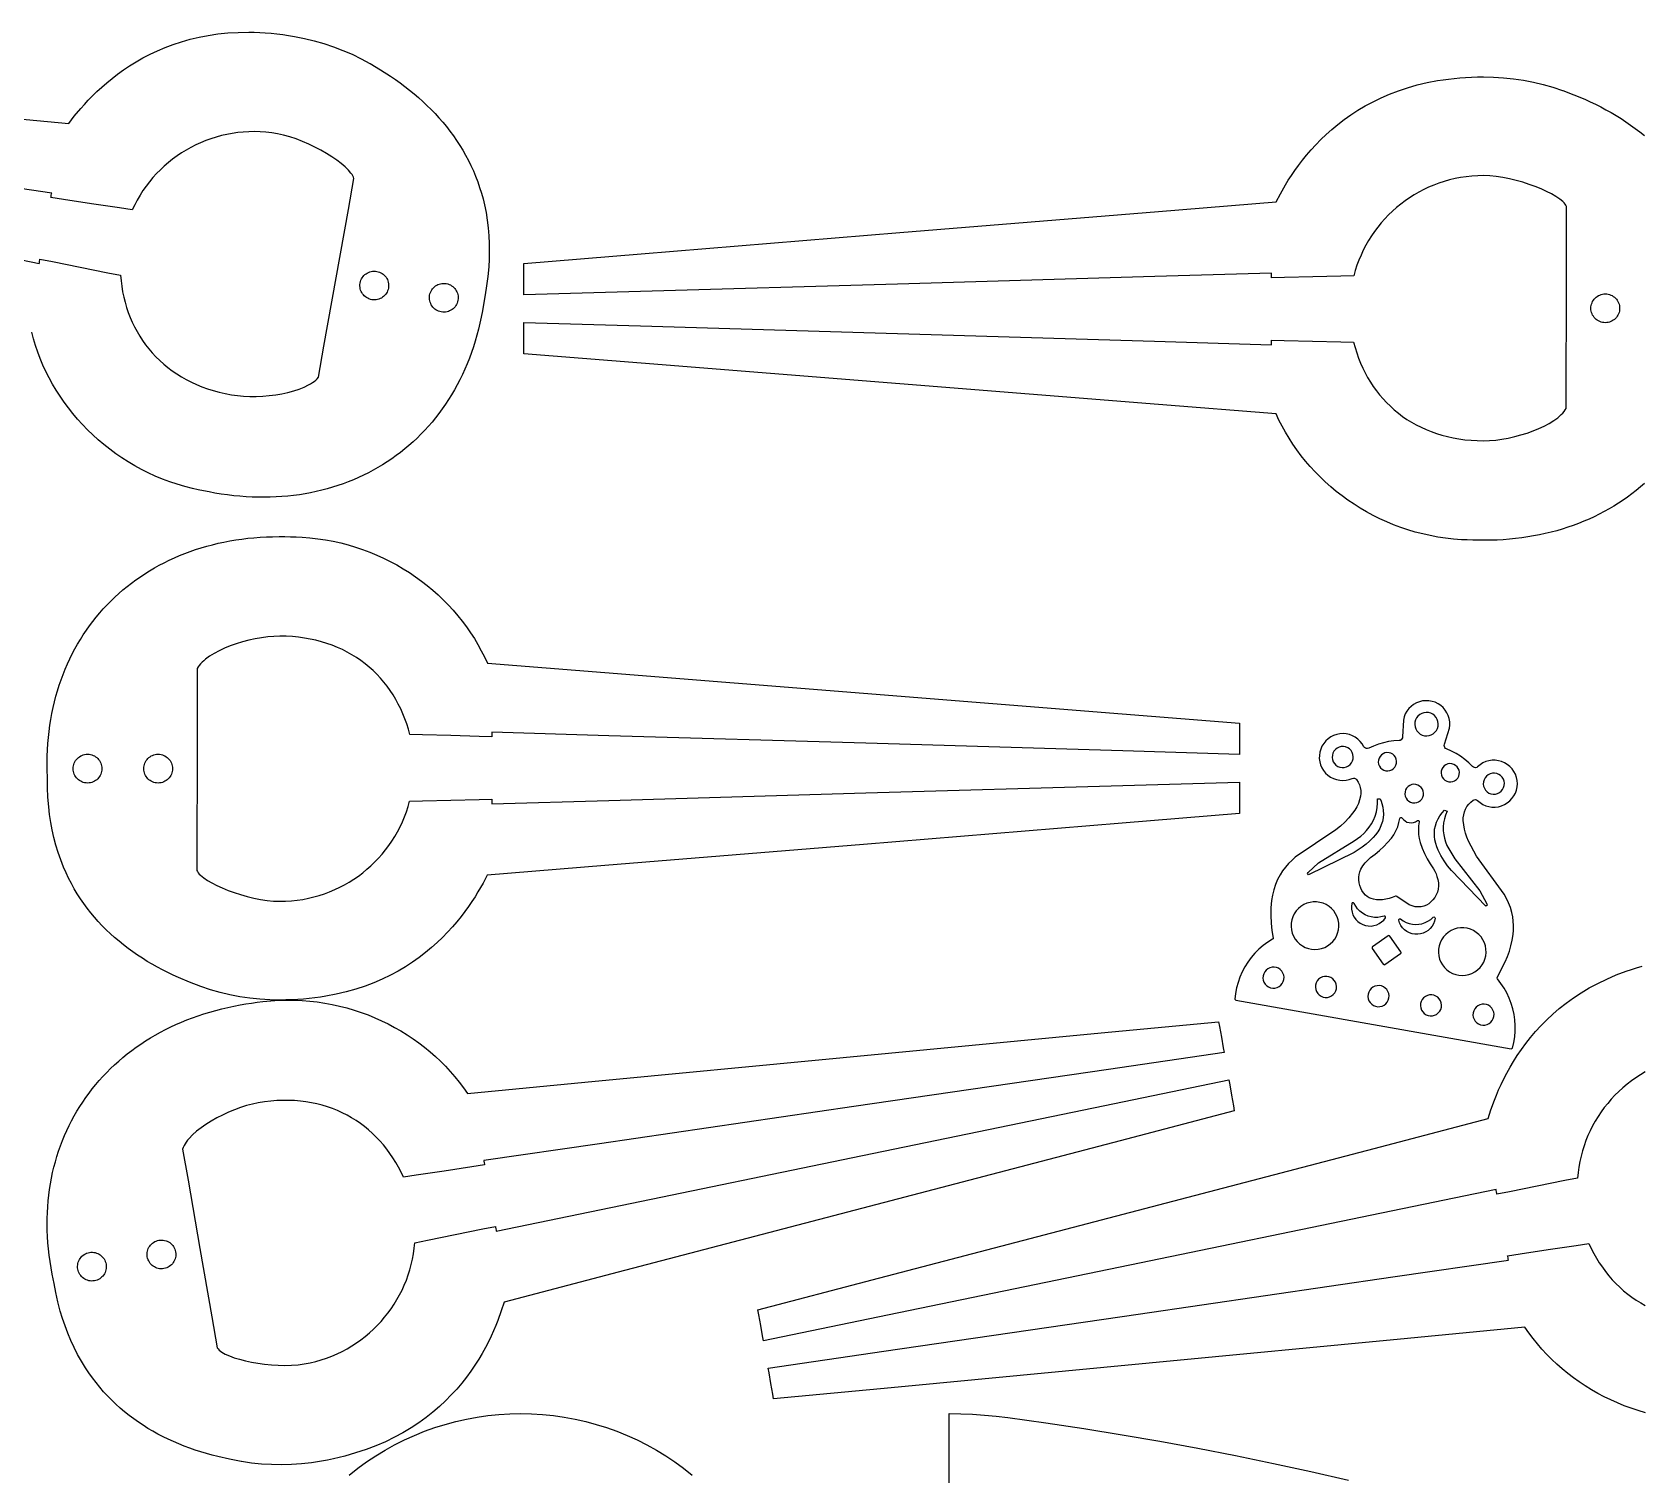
# Model space of a CAD drawing. Extents: x 0 to 1250, y 0 to 2500.
# Drawn here: x 143.7 to 280.8, y 679.5 to 802.4 of the extents above; entities that cross this region are included whole.
import ezdxf

# ---------------------------------------------------------------- set-up
doc = ezdxf.new("R2010")
doc.units = 0
doc.layers.get('0').update_dxf_attribs({"linetype": 'CONTINUOUS', "lineweight": 25})

msp = doc.modelspace()

# ---------------------------------------------------------------- linework, layer by layer
for points in [[(136.832, 795.599), (146.841, 794.669), (147.307, 795.275), (147.861, 795.942), (148.172, 796.292), (148.506, 796.65), (148.863, 797.016), (149.243, 797.385), (149.648, 797.757), (150.076, 798.129), (150.528, 798.5), (151.005, 798.866), (151.507, 799.225), (152.033, 799.577), (152.585, 799.918), (153.163, 800.247), (153.766, 800.561), (154.395, 800.858), (155.051, 801.137), (155.733, 801.394), (156.443, 801.628), (157.179, 801.837), (157.943, 802.019), (158.734, 802.172), (159.553, 802.293), (160.401, 802.38), (161.277, 802.431), (162.182, 802.445), (162.645, 802.437), (163.115, 802.419), (163.593, 802.39), (164.078, 802.35), (164.571, 802.299), (165.071, 802.237), (165.578, 802.164), (166.093, 802.078), (166.93, 801.912), (167.762, 801.711), (168.586, 801.474), (169.4, 801.203), (170.202, 800.897), (170.989, 800.557), (171.759, 800.184), (172.51, 799.778), (172.513, 799.777), (172.52, 799.773), (172.526, 799.769), (172.529, 799.768), (173.405, 799.246), (174.257, 798.696), (174.673, 798.41), (175.081, 798.117), (175.483, 797.817), (175.876, 797.509), (176.262, 797.193), (176.639, 796.87), (177.008, 796.54), (177.368, 796.202), (177.719, 795.856), (178.06, 795.502), (178.392, 795.14), (178.714, 794.771), (179.026, 794.393), (179.326, 794.007), (179.617, 793.614), (179.895, 793.212), (180.163, 792.801), (180.419, 792.383), (180.662, 791.956), (180.894, 791.52), (181.112, 791.076), (181.318, 790.623), (181.511, 790.162), (181.69, 789.692), (181.855, 789.213), (182.007, 788.725), (182.144, 788.228), (182.266, 787.723), (182.399, 787.071), (182.506, 786.416), (182.586, 785.758), (182.642, 785.099), (182.673, 784.437), (182.681, 783.775), (182.665, 783.111), (182.627, 782.447), (182.548, 781.633), (182.441, 780.839), (182.317, 780.048), (182.19, 779.246), (182.099, 778.704), (181.998, 778.17), (181.885, 777.644), (181.762, 777.126), (181.627, 776.615), (181.482, 776.112), (181.326, 775.618), (181.159, 775.132), (180.982, 774.653), (180.795, 774.183), (180.597, 773.722), (180.39, 773.269), (180.173, 772.824), (179.946, 772.388), (179.71, 771.96), (179.464, 771.541), (179.209, 771.131), (178.945, 770.73), (178.672, 770.338), (178.39, 769.955), (178.099, 769.581), (177.8, 769.216), (177.492, 768.86), (177.176, 768.514), (176.852, 768.177), (176.519, 767.85), (176.179, 767.532), (175.831, 767.223), (175.475, 766.925), (175.112, 766.636), (174.742, 766.357), (174.364, 766.088), (173.98, 765.829), (173.588, 765.58), (173.19, 765.341), (172.784, 765.113), (172.373, 764.894), (171.955, 764.687), (171.531, 764.489), (171.1, 764.302), (170.664, 764.126), (170.222, 763.96), (169.774, 763.805), (169.321, 763.661), (168.862, 763.528), (168.398, 763.406), (167.928, 763.295), (167.454, 763.195), (166.975, 763.106), (166.491, 763.029), (166.003, 762.963), (165.51, 762.908), (165.013, 762.865), (164.512, 762.833), (164.006, 762.814), (163.497, 762.805), (162.984, 762.809), (162.467, 762.825), (161.947, 762.852), (161.423, 762.892), (160.897, 762.943), (160.367, 763.007), (159.834, 763.083), (159.299, 763.172), (158.817, 763.26), (158.336, 763.354), (157.856, 763.455), (157.379, 763.564), (156.723, 763.732), (156.078, 763.922), (155.445, 764.133), (154.825, 764.365), (154.217, 764.617), (153.622, 764.889), (153.04, 765.18), (152.471, 765.49), (151.916, 765.817), (151.375, 766.161), (150.849, 766.523), (150.337, 766.9), (149.84, 767.293), (149.359, 767.7), (148.894, 768.122), (148.444, 768.557), (148.011, 769.005), (147.594, 769.466), (147.194, 769.938), (146.812, 770.422), (146.447, 770.916), (146.101, 771.42), (145.772, 771.934), (145.462, 772.456), (145.171, 772.987), (144.899, 773.525), (144.647, 774.07), (144.415, 774.622), (144.203, 775.179), (144.011, 775.741), (143.84, 776.308), (143.691, 776.879)], [(281.124, 763.994), (280.773, 763.69), (280.414, 763.394), (280.047, 763.108), (279.671, 762.83), (279.288, 762.562), (278.896, 762.303), (278.497, 762.054), (278.091, 761.814), (277.676, 761.584), (277.255, 761.363), (276.826, 761.153), (276.39, 760.952), (275.948, 760.761), (275.498, 760.58), (275.042, 760.409), (274.579, 760.249), (274.109, 760.099), (273.633, 759.96), (273.151, 759.831), (272.663, 759.713), (272.168, 759.606), (271.668, 759.509), (271.162, 759.424), (270.651, 759.349), (270.134, 759.286), (269.611, 759.234), (269.084, 759.193), (268.551, 759.164), (268.013, 759.147), (267.47, 759.141), (266.98, 759.144), (266.49, 759.153), (266.001, 759.17), (265.511, 759.194), (264.836, 759.245), (264.168, 759.32), (263.509, 759.418), (262.857, 759.539), (262.215, 759.682), (261.581, 759.846), (260.958, 760.032), (260.344, 760.238), (259.74, 760.464), (259.148, 760.709), (258.567, 760.974), (257.997, 761.256), (257.44, 761.557), (256.895, 761.874), (256.364, 762.209), (255.845, 762.559), (255.341, 762.926), (254.851, 763.307), (254.375, 763.703), (253.915, 764.113), (253.47, 764.536), (253.04, 764.973), (252.628, 765.421), (252.232, 765.882), (251.853, 766.354), (251.492, 766.837), (251.149, 767.33), (250.824, 767.832), (250.519, 768.344), (250.232, 768.865), (249.966, 769.393), (249.719, 769.929), (239.703, 770.727), (217.667, 772.482), (195.63, 774.237), (185.614, 775.034), (185.615, 775.451), (185.616, 776.368), (185.617, 777.284), (185.617, 777.701), (195.572, 777.405), (217.472, 776.755), (239.373, 776.105), (249.328, 775.81), (249.328, 775.869), (249.327, 776.001), (249.327, 776.132), (249.326, 776.192), (250.42, 776.164), (252.826, 776.103), (255.233, 776.042), (256.326, 776.015), (256.45, 775.558), (256.59, 775.11), (256.746, 774.671), (256.917, 774.242), (257.104, 773.822), (257.307, 773.413), (257.525, 773.015), (257.758, 772.628), (258.006, 772.253), (258.268, 771.889), (258.545, 771.537), (258.836, 771.198), (259.142, 770.872), (259.462, 770.56), (259.795, 770.261), (260.142, 769.976), (260.502, 769.705), (260.876, 769.45), (261.263, 769.209), (261.663, 768.984), (262.075, 768.775), (262.5, 768.582), (262.938, 768.405), (263.388, 768.246), (263.85, 768.104), (264.323, 767.98), (264.809, 767.874), (265.305, 767.786), (265.814, 767.717), (266.333, 767.668), (266.863, 767.638), (267.404, 767.628), (267.911, 767.643), (268.434, 767.687), (268.969, 767.758), (269.511, 767.854), (270.053, 767.975), (270.59, 768.117), (271.116, 768.28), (271.625, 768.462), (272.113, 768.66), (272.573, 768.874), (273, 769.102), (273.388, 769.342), (273.732, 769.592), (273.885, 769.72), (274.025, 769.85), (274.151, 769.982), (274.262, 770.116), (274.358, 770.25), (274.439, 770.386), (274.445, 773.074), (274.458, 778.988), (274.472, 784.901), (274.478, 787.589), (274.425, 787.689), (274.352, 787.791), (274.262, 787.896), (274.155, 788.003), (273.891, 788.219), (273.568, 788.439), (273.192, 788.659), (272.769, 788.875), (272.306, 789.085), (271.81, 789.287), (271.286, 789.476), (270.742, 789.651), (270.183, 789.807), (269.617, 789.943), (269.05, 790.056), (268.487, 790.141), (267.937, 790.197), (267.404, 790.221), (266.906, 790.21), (266.413, 790.179), (265.927, 790.127), (265.446, 790.055), (264.973, 789.964), (264.506, 789.853), (264.048, 789.723), (263.597, 789.576), (263.155, 789.41), (262.723, 789.227), (262.299, 789.028), (261.885, 788.811), (261.482, 788.579), (261.089, 788.33), (260.708, 788.067), (260.338, 787.789), (259.98, 787.496), (259.634, 787.189), (259.302, 786.869), (258.982, 786.536), (258.677, 786.19), (258.385, 785.832), (258.109, 785.463), (257.847, 785.082), (257.601, 784.69), (257.37, 784.287), (257.156, 783.875), (256.959, 783.452), (256.779, 783.021), (256.616, 782.581), (256.472, 782.133), (256.346, 781.677), (255.25, 781.65), (252.84, 781.592), (250.429, 781.534), (249.334, 781.507), (249.334, 781.569), (249.335, 781.706), (249.335, 781.842), (249.336, 781.904), (239.379, 781.616), (217.475, 780.982), (195.571, 780.348), (185.614, 780.06), (185.614, 780.478), (185.614, 781.397), (185.615, 782.317), (185.615, 782.735), (195.633, 783.557), (217.673, 785.366), (239.714, 787.174), (249.732, 787.996), (250.086, 788.674), (250.516, 789.427), (250.761, 789.826), (251.028, 790.237), (251.316, 790.659), (251.627, 791.089), (251.96, 791.525), (252.317, 791.966), (252.699, 792.409), (253.105, 792.852), (253.536, 793.294), (253.994, 793.731), (254.478, 794.163), (254.99, 794.587), (255.529, 795.001), (256.097, 795.403), (256.695, 795.791), (257.322, 796.163), (257.98, 796.517), (258.668, 796.851), (259.389, 797.163), (260.142, 797.45), (260.928, 797.712), (261.747, 797.945), (262.601, 798.148), (263.49, 798.318), (263.947, 798.391), (264.414, 798.454), (264.889, 798.509), (265.374, 798.554), (265.868, 798.59), (266.371, 798.615), (266.884, 798.631), (267.405, 798.636), (268.259, 798.618), (269.113, 798.564), (269.966, 798.474), (270.814, 798.348), (271.657, 798.186), (272.491, 797.989), (273.314, 797.755), (274.125, 797.485), (274.128, 797.484), (274.135, 797.482), (274.142, 797.479), (274.145, 797.478), (275.099, 797.117), (276.033, 796.723), (276.492, 796.514), (276.945, 796.296), (277.392, 796.07), (277.834, 795.835), (278.268, 795.591), (278.696, 795.339), (279.116, 795.077), (279.53, 794.807), (279.935, 794.527), (280.333, 794.238), (280.723, 793.939), (281.104, 793.631)], [(134.574, 784.757), (144.326, 782.738), (144.336, 782.797), (144.359, 782.926), (144.381, 783.055), (144.391, 783.114), (145.464, 782.897), (147.823, 782.419), (150.182, 781.942), (151.254, 781.724), (151.297, 781.253), (151.356, 780.787), (151.434, 780.328), (151.528, 779.875), (151.64, 779.43), (151.768, 778.992), (151.914, 778.562), (152.076, 778.141), (152.254, 777.728), (152.45, 777.324), (152.662, 776.93), (152.89, 776.545), (153.134, 776.171), (153.394, 775.808), (153.671, 775.455), (153.963, 775.115), (154.271, 774.785), (154.595, 774.469), (154.934, 774.165), (155.289, 773.874), (155.659, 773.596), (156.044, 773.332), (156.444, 773.082), (156.859, 772.848), (157.289, 772.627), (157.734, 772.423), (158.194, 772.234), (158.668, 772.061), (159.156, 771.906), (159.659, 771.766), (160.176, 771.645), (160.707, 771.541), (161.208, 771.468), (161.732, 771.42), (162.271, 771.397), (162.821, 771.398), (163.376, 771.423), (163.929, 771.47), (164.476, 771.539), (165.009, 771.629), (165.524, 771.74), (166.014, 771.871), (166.474, 772.021), (166.898, 772.19), (167.28, 772.377), (167.453, 772.476), (167.613, 772.58), (167.76, 772.688), (167.893, 772.8), (168.011, 772.916), (168.114, 773.036), (168.587, 775.682), (169.627, 781.503), (170.667, 787.325), (171.14, 789.971), (171.105, 790.078), (171.051, 790.192), (170.981, 790.311), (170.893, 790.434), (170.671, 790.694), (170.391, 790.966), (170.059, 791.247), (169.68, 791.534), (169.261, 791.821), (168.807, 792.106), (168.324, 792.383), (167.818, 792.65), (167.296, 792.901), (166.762, 793.133), (166.222, 793.342), (165.683, 793.524), (165.151, 793.675), (164.631, 793.791), (164.138, 793.867), (163.648, 793.922), (163.159, 793.955), (162.673, 793.968), (162.191, 793.96), (161.713, 793.932), (161.239, 793.884), (160.769, 793.817), (160.306, 793.731), (159.847, 793.626), (159.396, 793.502), (158.951, 793.361), (158.513, 793.202), (158.083, 793.026), (157.662, 792.833), (157.249, 792.623), (156.846, 792.397), (156.452, 792.155), (156.069, 791.897), (155.697, 791.625), (155.336, 791.337), (154.987, 791.035), (154.65, 790.719), (154.326, 790.389), (154.015, 790.046), (153.718, 789.69), (153.436, 789.321), (153.168, 788.939), (152.916, 788.546), (152.68, 788.141), (152.46, 787.724), (152.256, 787.297), (151.173, 787.461), (148.789, 787.822), (146.405, 788.183), (145.321, 788.347), (145.332, 788.409), (145.357, 788.543), (145.381, 788.677), (145.392, 788.738), (135.537, 790.184)], [(281.18, 713.833), (280.774, 713.593), (280.379, 713.338), (279.997, 713.068), (279.627, 712.783), (279.27, 712.484), (278.927, 712.171), (278.597, 711.845), (278.281, 711.507), (277.979, 711.157), (277.692, 710.795), (277.42, 710.422), (277.163, 710.038), (276.923, 709.645), (276.698, 709.242), (276.489, 708.829), (276.298, 708.409), (276.123, 707.98), (275.966, 707.543), (275.827, 707.1), (275.706, 706.65), (275.604, 706.194), (275.52, 705.732), (275.455, 705.266), (275.411, 704.795), (274.336, 704.578), (271.973, 704.102), (269.609, 703.626), (268.535, 703.41), (268.524, 703.471), (268.501, 703.606), (268.478, 703.741), (268.467, 703.802), (258.712, 701.789), (237.251, 697.361), (215.79, 692.933), (206.034, 690.92), (205.962, 691.331), (205.802, 692.237), (205.643, 693.143), (205.57, 693.555), (215.294, 696.104), (236.685, 701.712), (258.077, 707.321), (267.8, 709.87), (268.031, 710.599), (268.324, 711.415), (268.496, 711.85), (268.687, 712.302), (268.898, 712.767), (269.129, 713.244), (269.382, 713.732), (269.657, 714.228), (269.955, 714.731), (270.278, 715.238), (270.626, 715.747), (271.001, 716.258), (271.403, 716.767), (271.833, 717.274), (272.293, 717.775), (272.782, 718.27), (273.303, 718.756), (273.857, 719.231), (274.443, 719.694), (275.063, 720.142), (275.719, 720.574), (276.41, 720.988), (277.139, 721.382), (277.905, 721.754), (278.711, 722.102), (279.556, 722.424), (279.994, 722.575), (280.443, 722.718), (280.902, 722.855)], [(281.193, 684.792), (280.583, 684.971), (279.982, 685.17), (279.391, 685.389), (278.809, 685.626), (278.238, 685.881), (277.677, 686.154), (277.128, 686.444), (276.591, 686.752), (276.066, 687.076), (275.555, 687.415), (275.056, 687.77), (274.572, 688.141), (274.102, 688.526), (273.647, 688.925), (273.208, 689.337), (272.784, 689.763), (272.377, 690.202), (271.987, 690.653), (271.615, 691.116), (271.26, 691.59), (270.925, 692.075), (260.922, 691.121), (238.916, 689.023), (216.91, 686.925), (206.907, 685.971), (206.835, 686.381), (206.677, 687.284), (206.519, 688.187), (206.447, 688.597), (216.302, 690.035), (237.983, 693.198), (259.663, 696.361), (269.518, 697.798), (269.507, 697.857), (269.484, 697.986), (269.461, 698.115), (269.45, 698.174), (270.532, 698.337), (272.913, 698.695), (275.293, 699.053), (276.375, 699.216), (276.576, 698.787), (276.791, 698.37), (277.021, 697.965), (277.265, 697.572), (277.522, 697.191), (277.792, 696.824), (278.076, 696.47), (278.372, 696.129), (278.682, 695.802), (279.003, 695.489), (279.337, 695.191), (279.683, 694.908), (280.041, 694.64), (280.41, 694.388), (280.79, 694.151), (281.181, 693.931)], [(170.739, 679.478), (171.471, 680.056), (172.225, 680.603), (173, 681.119), (173.796, 681.604), (174.611, 682.055), (175.443, 682.474), (176.291, 682.858), (177.155, 683.208), (178.032, 683.523), (178.921, 683.801), (179.82, 684.044), (180.729, 684.25), (181.645, 684.418), (182.567, 684.55), (183.494, 684.644), (184.424, 684.701), (185.356, 684.72), (186.287, 684.701), (187.217, 684.644), (188.144, 684.55), (189.066, 684.418), (189.982, 684.25), (190.891, 684.044), (191.79, 683.801), (192.679, 683.523), (193.556, 683.208), (194.42, 682.858), (195.268, 682.474), (196.101, 682.055), (196.915, 681.604), (197.711, 681.119), (198.487, 680.603), (199.24, 680.056), (199.972, 679.478)], [(221.856, 676.72), (221.856, 684.72), (222.858, 684.706), (223.861, 684.665), (224.861, 684.596), (225.859, 684.499), (226.855, 684.376), (230.106, 683.926), (233.352, 683.441), (236.592, 682.92), (239.826, 682.363), (243.054, 681.771), (246.276, 681.143), (249.49, 680.479), (252.696, 679.78), (255.895, 679.046)]]:
    msp.add_lwpolyline(points)
for points in [[(174.085, 780.642), (174.057, 780.52), (174.017, 780.403), (173.967, 780.293), (173.907, 780.189), (173.838, 780.093), (173.76, 780.004), (173.674, 779.923), (173.581, 779.851), (173.482, 779.789), (173.376, 779.736), (173.266, 779.693), (173.152, 779.661), (173.034, 779.64), (172.913, 779.63), (172.79, 779.633), (172.666, 779.648), (172.543, 779.676), (172.427, 779.716), (172.316, 779.766), (172.213, 779.826), (172.116, 779.895), (172.027, 779.973), (171.947, 780.059), (171.875, 780.152), (171.812, 780.252), (171.759, 780.357), (171.716, 780.467), (171.684, 780.581), (171.663, 780.699), (171.654, 780.82), (171.656, 780.943), (171.672, 781.068), (171.7, 781.19), (171.739, 781.306), (171.789, 781.417), (171.849, 781.52), (171.919, 781.617), (171.997, 781.706), (172.083, 781.786), (172.176, 781.858), (172.275, 781.921), (172.38, 781.974), (172.49, 782.017), (172.605, 782.049), (172.723, 782.07), (172.844, 782.08), (172.967, 782.077), (173.091, 782.061), (173.213, 782.033), (173.33, 781.994), (173.44, 781.944), (173.544, 781.884), (173.64, 781.814), (173.729, 781.736), (173.81, 781.651), (173.882, 781.558), (173.945, 781.458), (173.998, 781.353), (174.04, 781.243), (174.073, 781.128), (174.094, 781.011), (174.103, 780.89), (174.1, 780.767)], [(180.008, 779.598), (179.98, 779.475), (179.941, 779.359), (179.891, 779.249), (179.831, 779.145), (179.761, 779.048), (179.683, 778.96), (179.597, 778.879), (179.504, 778.807), (179.405, 778.744), (179.3, 778.691), (179.19, 778.648), (179.075, 778.616), (178.957, 778.595), (178.836, 778.586), (178.713, 778.589), (178.589, 778.604), (178.467, 778.632), (178.35, 778.671), (178.24, 778.722), (178.136, 778.782), (178.04, 778.851), (177.951, 778.929), (177.87, 779.015), (177.798, 779.108), (177.736, 779.207), (177.682, 779.312), (177.64, 779.422), (177.607, 779.537), (177.586, 779.655), (177.577, 779.776), (177.58, 779.899), (177.595, 780.023), (177.623, 780.145), (177.663, 780.262), (177.713, 780.372), (177.773, 780.476), (177.842, 780.573), (177.92, 780.661), (178.006, 780.742), (178.099, 780.814), (178.198, 780.877), (178.304, 780.93), (178.414, 780.973), (178.528, 781.005), (178.646, 781.026), (178.767, 781.035), (178.89, 781.032), (179.014, 781.017), (179.137, 780.989), (179.253, 780.949), (179.364, 780.899), (179.467, 780.839), (179.564, 780.77), (179.653, 780.692), (179.733, 780.606), (179.805, 780.513), (179.868, 780.414), (179.921, 780.309), (179.964, 780.198), (179.996, 780.084), (180.017, 779.966), (180.026, 779.845), (180.024, 779.722)], [(278.998, 778.913), (278.992, 778.788), (278.973, 778.667), (278.943, 778.549), (278.902, 778.437), (278.85, 778.33), (278.789, 778.229), (278.718, 778.134), (278.639, 778.047), (278.552, 777.968), (278.458, 777.898), (278.357, 777.836), (278.25, 777.785), (278.137, 777.744), (278.02, 777.713), (277.898, 777.695), (277.773, 777.688), (277.648, 777.695), (277.526, 777.713), (277.409, 777.744), (277.296, 777.785), (277.189, 777.836), (277.088, 777.898), (276.994, 777.968), (276.907, 778.047), (276.828, 778.134), (276.757, 778.229), (276.696, 778.33), (276.644, 778.437), (276.603, 778.549), (276.573, 778.667), (276.554, 778.788), (276.548, 778.913), (276.554, 779.039), (276.573, 779.16), (276.603, 779.278), (276.644, 779.39), (276.696, 779.497), (276.757, 779.598), (276.828, 779.693), (276.907, 779.78), (276.994, 779.859), (277.088, 779.929), (277.189, 779.991), (277.296, 780.042), (277.409, 780.083), (277.526, 780.114), (277.648, 780.132), (277.773, 780.139), (277.898, 780.132), (278.02, 780.114), (278.137, 780.083), (278.25, 780.042), (278.357, 779.991), (278.458, 779.929), (278.552, 779.859), (278.639, 779.78), (278.718, 779.693), (278.789, 779.598), (278.85, 779.497), (278.902, 779.39), (278.943, 779.278), (278.973, 779.16), (278.992, 779.039)], [(182.498, 730.6), (182.145, 729.922), (181.714, 729.17), (181.469, 728.771), (181.202, 728.36), (180.914, 727.938), (180.604, 727.508), (180.27, 727.072), (179.913, 726.631), (179.532, 726.188), (179.126, 725.744), (178.694, 725.303), (178.237, 724.865), (177.752, 724.433), (177.241, 724.009), (176.701, 723.595), (176.133, 723.193), (175.536, 722.805), (174.908, 722.433), (174.251, 722.079), (173.562, 721.746), (172.841, 721.434), (172.088, 721.146), (171.302, 720.885), (170.483, 720.652), (169.629, 720.449), (168.741, 720.279), (168.283, 720.206), (167.817, 720.143), (167.341, 720.088), (166.856, 720.043), (166.362, 720.007), (165.859, 719.981), (165.347, 719.966), (164.825, 719.961), (163.971, 719.979), (163.117, 720.033), (162.265, 720.123), (161.416, 720.249), (160.573, 720.41), (159.739, 720.608), (158.916, 720.842), (158.106, 721.111), (158.103, 721.112), (158.096, 721.115), (158.089, 721.117), (158.085, 721.119), (157.132, 721.48), (156.198, 721.874), (155.739, 722.083), (155.285, 722.301), (154.838, 722.527), (154.397, 722.762), (153.962, 723.005), (153.535, 723.258), (153.114, 723.519), (152.701, 723.79), (152.295, 724.07), (151.897, 724.359), (151.508, 724.657), (151.127, 724.965), (150.754, 725.283), (150.391, 725.611), (150.037, 725.948), (149.693, 726.296), (149.358, 726.653), (149.033, 727.021), (148.719, 727.399), (148.416, 727.788), (148.123, 728.188), (147.842, 728.598), (147.572, 729.019), (147.314, 729.45), (147.068, 729.893), (146.834, 730.347), (146.613, 730.813), (146.405, 731.29), (146.161, 731.909), (145.942, 732.535), (145.748, 733.169), (145.579, 733.809), (145.433, 734.454), (145.311, 735.106), (145.211, 735.762), (145.133, 736.422), (145.07, 737.238), (145.037, 738.039), (145.022, 738.838), (145.008, 739.651), (145.003, 740.2), (145.01, 740.744), (145.03, 741.281), (145.061, 741.813), (145.105, 742.339), (145.161, 742.86), (145.229, 743.374), (145.309, 743.882), (145.4, 744.383), (145.503, 744.879), (145.617, 745.368), (145.742, 745.85), (145.879, 746.326), (146.026, 746.794), (146.185, 747.256), (146.354, 747.712), (146.534, 748.16), (146.725, 748.601), (146.926, 749.034), (147.137, 749.46), (147.358, 749.879), (147.59, 750.291), (147.831, 750.694), (148.082, 751.09), (148.343, 751.478), (148.613, 751.859), (148.893, 752.231), (149.182, 752.595), (149.481, 752.951), (149.788, 753.298), (150.105, 753.637), (150.43, 753.968), (150.764, 754.289), (151.106, 754.603), (151.457, 754.907), (151.816, 755.202), (152.184, 755.489), (152.559, 755.766), (152.943, 756.034), (153.334, 756.293), (153.733, 756.543), (154.14, 756.783), (154.554, 757.013), (154.975, 757.233), (155.404, 757.444), (155.84, 757.645), (156.283, 757.836), (156.732, 758.017), (157.189, 758.187), (157.652, 758.348), (158.121, 758.497), (158.597, 758.637), (159.079, 758.766), (159.568, 758.884), (160.062, 758.991), (160.562, 759.088), (161.068, 759.173), (161.579, 759.248), (162.096, 759.311), (162.619, 759.363), (163.147, 759.403), (163.68, 759.432), (164.217, 759.45), (164.76, 759.456), (165.25, 759.453), (165.74, 759.443), (166.23, 759.427), (166.719, 759.403), (167.394, 759.351), (168.062, 759.277), (168.722, 759.178), (169.373, 759.058), (170.016, 758.915), (170.649, 758.75), (171.273, 758.565), (171.887, 758.359), (172.49, 758.133), (173.082, 757.887), (173.663, 757.623), (174.233, 757.341), (174.79, 757.04), (175.335, 756.722), (175.867, 756.388), (176.385, 756.037), (176.889, 755.671), (177.38, 755.29), (177.855, 754.894), (178.316, 754.484), (178.761, 754.061), (179.19, 753.624), (179.603, 753.175), (179.999, 752.715), (180.377, 752.243), (180.738, 751.76), (181.081, 751.267), (181.406, 750.764), (181.712, 750.253), (181.998, 749.732), (182.265, 749.204), (182.511, 748.667), (192.528, 747.87), (214.564, 746.115), (236.6, 744.36), (246.616, 743.562), (246.616, 743.146), (246.615, 742.229), (246.614, 741.313), (246.613, 740.896), (236.658, 741.192), (214.758, 741.841), (192.857, 742.491), (182.903, 742.787), (182.903, 742.727), (182.903, 742.596), (182.904, 742.465), (182.904, 742.405), (181.81, 742.433), (179.404, 742.494), (176.998, 742.554), (175.904, 742.582), (175.78, 743.039), (175.641, 743.487), (175.485, 743.926), (175.313, 744.355), (175.126, 744.774), (174.923, 745.183), (174.706, 745.581), (174.473, 745.969), (174.225, 746.344), (173.962, 746.708), (173.685, 747.059), (173.394, 747.398), (173.088, 747.724), (172.769, 748.037), (172.435, 748.336), (172.088, 748.621), (171.728, 748.892), (171.354, 749.147), (170.967, 749.388), (170.567, 749.613), (170.155, 749.822), (169.73, 750.015), (169.292, 750.191), (168.843, 750.351), (168.381, 750.493), (167.907, 750.617), (167.422, 750.723), (166.925, 750.811), (166.417, 750.879), (165.897, 750.929), (165.367, 750.959), (164.826, 750.969), (164.32, 750.954), (163.796, 750.91), (163.261, 750.839), (162.719, 750.743), (162.178, 750.622), (161.641, 750.48), (161.115, 750.317), (160.605, 750.135), (160.117, 749.936), (159.657, 749.722), (159.23, 749.495), (158.842, 749.255), (158.499, 749.005), (158.346, 748.877), (158.206, 748.746), (158.079, 748.615), (157.968, 748.481), (157.872, 748.346), (157.792, 748.211), (157.786, 745.523), (157.772, 739.609), (157.759, 733.696), (157.753, 731.008), (157.806, 730.908), (157.878, 730.805), (157.968, 730.701), (158.076, 730.594), (158.339, 730.377), (158.663, 730.158), (159.039, 729.938), (159.462, 729.722), (159.924, 729.512), (160.421, 729.31), (160.944, 729.121), (161.489, 728.946), (162.047, 728.789), (162.613, 728.654), (163.181, 728.541), (163.743, 728.456), (164.293, 728.399), (164.826, 728.376), (165.324, 728.386), (165.817, 728.418), (166.304, 728.47), (166.784, 728.542), (167.258, 728.633), (167.724, 728.744), (168.183, 728.873), (168.633, 729.021), (169.075, 729.186), (169.508, 729.369), (169.931, 729.569), (170.345, 729.786), (170.748, 730.018), (171.141, 730.266), (171.523, 730.53), (171.893, 730.808), (172.251, 731.101), (172.596, 731.407), (172.929, 731.727), (173.248, 732.061), (173.554, 732.406), (173.845, 732.764), (174.122, 733.134), (174.383, 733.515), (174.63, 733.907), (174.86, 734.31), (175.074, 734.722), (175.272, 735.144), (175.452, 735.576), (175.614, 736.015), (175.759, 736.464), (175.885, 736.92), (176.98, 736.947), (179.391, 737.005), (181.801, 737.063), (182.897, 737.09), (182.896, 737.028), (182.896, 736.891), (182.895, 736.754), (182.895, 736.692), (192.851, 736.981), (214.756, 737.615), (236.66, 738.249), (246.616, 738.537), (246.616, 738.119), (246.616, 737.199), (246.616, 736.28), (246.616, 735.862), (236.597, 735.04), (214.557, 733.231), (192.517, 731.422)], [(246.291, 719.938), (269.75, 715.802), (269.863, 715.873), (269.977, 716.342), (270.055, 716.818), (270.097, 717.299), (270.102, 717.782), (270.071, 718.264), (270.004, 718.742), (269.901, 719.213), (269.763, 719.676), (269.591, 720.127), (269.385, 720.563), (269.147, 720.983), (268.878, 721.384), (268.58, 721.763), (268.556, 721.819), (268.569, 721.878), (269.251, 723.214), (269.441, 723.663), (269.603, 724.122), (269.737, 724.59), (269.842, 725.066), (269.919, 725.547), (269.951, 725.925), (269.956, 726.305), (269.933, 726.683), (269.884, 727.06), (269.807, 727.432), (269.687, 727.837), (269.539, 728.233), (269.363, 728.618), (269.16, 728.989), (266.805, 732.237), (266.118, 733.497), (265.977, 733.832), (265.861, 734.177), (265.771, 734.529), (265.707, 734.887), (265.669, 735.249), (265.673, 735.501), (265.706, 735.751), (265.768, 735.996), (265.857, 736.232), (265.98, 736.454), (266.132, 736.657), (266.31, 736.838), (266.511, 736.993), (266.604, 737.036), (266.706, 737.045), (266.805, 737.02), (266.89, 736.962), (267.1, 736.785), (267.333, 736.639), (267.583, 736.525), (267.847, 736.448), (268.118, 736.407), (268.393, 736.403), (268.666, 736.438), (268.931, 736.509), (269.184, 736.616), (269.42, 736.757), (269.635, 736.929), (269.824, 737.129), (269.983, 737.352), (270.111, 737.596), (270.204, 737.854), (270.261, 738.123), (270.28, 738.397), (270.261, 738.671), (270.205, 738.94), (270.113, 739.199), (269.986, 739.443), (269.827, 739.667), (269.639, 739.867), (269.425, 740.04), (269.19, 740.181), (268.937, 740.289), (268.672, 740.361), (268.399, 740.397), (268.124, 740.394), (267.852, 740.354), (267.589, 740.277), (267.338, 740.165), (267.105, 740.019), (266.894, 739.842), (266.815, 739.788), (266.722, 739.761), (266.625, 739.765), (266.535, 739.8), (266.46, 739.861), (266.143, 740.181), (265.802, 740.474), (265.438, 740.74), (265.055, 740.976), (264.655, 741.182), (264.24, 741.357), (264.158, 741.407), (264.097, 741.481), (264.062, 741.571), (264.057, 741.668), (264.084, 741.76), (264.505, 743.127), (264.534, 743.399), (264.526, 743.672), (264.48, 743.941), (264.399, 744.201), (264.282, 744.448), (264.134, 744.677), (263.955, 744.884), (263.75, 745.064), (263.522, 745.214), (263.276, 745.333), (263.016, 745.416), (262.747, 745.463), (262.475, 745.474), (262.203, 745.447), (261.938, 745.383), (261.683, 745.284), (261.445, 745.151), (261.227, 744.987), (261.033, 744.795), (260.867, 744.578), (260.732, 744.341), (260.631, 744.087), (260.566, 743.822), (260.494, 742.393), (260.487, 742.297), (260.45, 742.208), (260.386, 742.136), (260.303, 742.087), (260.209, 742.067), (259.76, 742.042), (259.314, 741.983), (258.874, 741.891), (258.442, 741.766), (258.02, 741.609), (257.611, 741.422), (257.52, 741.389), (257.423, 741.388), (257.331, 741.417), (257.253, 741.474), (257.197, 741.552), (257.059, 741.79), (256.89, 742.007), (256.693, 742.198), (256.471, 742.361), (256.23, 742.492), (255.972, 742.588), (255.704, 742.648), (255.43, 742.671), (255.156, 742.656), (254.886, 742.603), (254.626, 742.514), (254.381, 742.391), (254.155, 742.235), (253.952, 742.049), (253.777, 741.837), (253.632, 741.604), (253.521, 741.352), (253.446, 741.088), (253.407, 740.816), (253.406, 740.541), (253.442, 740.269), (253.516, 740.004), (253.625, 739.752), (253.768, 739.517), (253.942, 739.304), (254.143, 739.117), (254.368, 738.959), (254.612, 738.833), (254.871, 738.743), (255.141, 738.688), (255.415, 738.671), (255.689, 738.692), (255.958, 738.75), (256.216, 738.844), (256.315, 738.869), (256.417, 738.859), (256.51, 738.816), (256.582, 738.744), (256.716, 738.534), (256.821, 738.307), (256.894, 738.069), (256.936, 737.823), (256.943, 737.574), (256.918, 737.326), (256.841, 737.011), (256.732, 736.706), (256.594, 736.413), (256.426, 736.136), (256.232, 735.876), (255.911, 735.492), (255.566, 735.13), (255.198, 734.79), (254.808, 734.475), (251.351, 732.124), (251.053, 731.864), (250.773, 731.584), (250.514, 731.286), (250.275, 730.97), (250.059, 730.639), (249.843, 730.228), (249.662, 729.8), (249.516, 729.359), (249.408, 728.908), (249.337, 728.449), (249.288, 727.807), (249.277, 727.163), (249.306, 726.52), (249.373, 725.879), (249.479, 725.244), (249.471, 725.184), (249.43, 725.14), (249.02, 724.886), (248.63, 724.601), (248.262, 724.288), (247.92, 723.948), (247.603, 723.583), (247.316, 723.196), (247.058, 722.788), (246.831, 722.362), (246.638, 721.919), (246.478, 721.464), (246.352, 720.998), (246.263, 720.524), (246.209, 720.044)], [(263.52, 743.301), (263.535, 743.497), (263.512, 743.691), (263.451, 743.878), (263.354, 744.048), (263.227, 744.197), (263.073, 744.318), (262.898, 744.407), (262.709, 744.46), (262.514, 744.475), (262.319, 744.451), (262.133, 744.39), (261.962, 744.294), (261.813, 744.166), (261.692, 744.012), (261.603, 743.837), (261.551, 743.648), (261.536, 743.453), (261.559, 743.258), (261.62, 743.072), (261.716, 742.901), (261.844, 742.752), (261.998, 742.631), (262.173, 742.543), (262.362, 742.49), (262.557, 742.475), (262.752, 742.498), (262.938, 742.559), (263.109, 742.656), (263.258, 742.783), (263.379, 742.937), (263.467, 743.112)], [(147.218, 739.683), (147.224, 739.808), (147.242, 739.93), (147.273, 740.048), (147.314, 740.16), (147.365, 740.267), (147.427, 740.368), (147.497, 740.462), (147.576, 740.549), (147.663, 740.629), (147.758, 740.699), (147.859, 740.76), (147.966, 740.812), (148.078, 740.853), (148.196, 740.883), (148.317, 740.902), (148.442, 740.908), (148.568, 740.902), (148.689, 740.883), (148.807, 740.853), (148.919, 740.812), (149.026, 740.76), (149.127, 740.699), (149.222, 740.629), (149.309, 740.549), (149.388, 740.462), (149.458, 740.368), (149.52, 740.267), (149.571, 740.16), (149.613, 740.048), (149.643, 739.93), (149.661, 739.808), (149.668, 739.683), (149.661, 739.558), (149.643, 739.436), (149.613, 739.319), (149.571, 739.206), (149.52, 739.099), (149.458, 738.998), (149.388, 738.904), (149.309, 738.817), (149.222, 738.738), (149.127, 738.667), (149.026, 738.606), (148.919, 738.555), (148.807, 738.513), (148.689, 738.483), (148.568, 738.465), (148.442, 738.458), (148.317, 738.465), (148.196, 738.483), (148.078, 738.513), (147.966, 738.555), (147.859, 738.606), (147.758, 738.667), (147.663, 738.738), (147.576, 738.817), (147.497, 738.904), (147.427, 738.998), (147.365, 739.099), (147.314, 739.206), (147.273, 739.319), (147.242, 739.436), (147.224, 739.558)], [(153.232, 739.683), (153.239, 739.808), (153.257, 739.93), (153.287, 740.048), (153.329, 740.16), (153.38, 740.267), (153.442, 740.368), (153.512, 740.462), (153.591, 740.549), (153.678, 740.629), (153.772, 740.699), (153.873, 740.76), (153.981, 740.812), (154.093, 740.853), (154.21, 740.883), (154.332, 740.902), (154.457, 740.908), (154.583, 740.902), (154.704, 740.883), (154.822, 740.853), (154.934, 740.812), (155.041, 740.76), (155.142, 740.699), (155.237, 740.629), (155.324, 740.549), (155.403, 740.462), (155.473, 740.368), (155.535, 740.267), (155.586, 740.16), (155.627, 740.048), (155.657, 739.93), (155.676, 739.808), (155.682, 739.683), (155.676, 739.558), (155.657, 739.436), (155.627, 739.319), (155.586, 739.206), (155.535, 739.099), (155.473, 738.998), (155.403, 738.904), (155.324, 738.817), (155.237, 738.738), (155.142, 738.667), (155.041, 738.606), (154.934, 738.555), (154.822, 738.513), (154.704, 738.483), (154.583, 738.465), (154.457, 738.458), (154.332, 738.465), (154.21, 738.483), (154.093, 738.513), (153.981, 738.555), (153.873, 738.606), (153.772, 738.667), (153.678, 738.738), (153.591, 738.817), (153.512, 738.904), (153.442, 738.998), (153.38, 739.099), (153.329, 739.206), (153.287, 739.319), (153.257, 739.436), (153.239, 739.558)], [(256.288, 740.515), (256.301, 740.702), (256.275, 740.889), (256.211, 741.065), (256.111, 741.225), (255.98, 741.36), (255.824, 741.466), (255.65, 741.536), (255.464, 741.569), (255.276, 741.562), (255.094, 741.517), (254.925, 741.434), (254.776, 741.318), (254.656, 741.174), (254.567, 741.008), (254.515, 740.827), (254.502, 740.64), (254.528, 740.453), (254.593, 740.276), (254.692, 740.117), (254.823, 739.982), (254.979, 739.876), (255.154, 739.806), (255.339, 739.773), (255.527, 739.78), (255.71, 739.825), (255.879, 739.908), (256.027, 740.024), (256.148, 740.168), (256.236, 740.334)], [(259.976, 740.14), (259.986, 740.314), (259.958, 740.486), (259.893, 740.647), (259.793, 740.79), (259.664, 740.907), (259.512, 740.992), (259.345, 741.041), (259.171, 741.052), (258.999, 741.024), (258.837, 740.958), (258.695, 740.858), (258.578, 740.729), (258.493, 740.577), (258.443, 740.41), (258.433, 740.236), (258.461, 740.064), (258.526, 739.903), (258.626, 739.76), (258.755, 739.643), (258.907, 739.558), (259.074, 739.509), (259.248, 739.498), (259.42, 739.526), (259.582, 739.592), (259.724, 739.692), (259.841, 739.821), (259.926, 739.973)], [(265.332, 739.195), (265.343, 739.369), (265.315, 739.541), (265.249, 739.702), (265.149, 739.845), (265.02, 739.962), (264.868, 740.047), (264.701, 740.096), (264.527, 740.107), (264.355, 740.079), (264.194, 740.014), (264.051, 739.914), (263.935, 739.784), (263.849, 739.633), (263.8, 739.465), (263.789, 739.292), (263.817, 739.12), (263.883, 738.958), (263.983, 738.816), (264.112, 738.699), (264.264, 738.613), (264.431, 738.564), (264.605, 738.553), (264.777, 738.581), (264.938, 738.647), (265.081, 738.747), (265.198, 738.876), (265.283, 739.028)], [(269.166, 738.244), (269.179, 738.432), (269.153, 738.618), (269.089, 738.795), (268.989, 738.954), (268.858, 739.09), (268.702, 739.195), (268.528, 739.265), (268.343, 739.298), (268.155, 739.291), (267.972, 739.246), (267.803, 739.163), (267.655, 739.048), (267.534, 738.903), (267.445, 738.737), (267.393, 738.556), (267.38, 738.369), (267.407, 738.182), (267.471, 738.006), (267.571, 737.846), (267.701, 737.711), (267.857, 737.605), (268.032, 737.535), (268.217, 737.502), (268.405, 737.509), (268.588, 737.554), (268.757, 737.637), (268.905, 737.753), (269.026, 737.897), (269.114, 738.063)], [(262.273, 737.418), (262.284, 737.596), (262.255, 737.771), (262.188, 737.935), (262.086, 738.081), (261.955, 738.2), (261.8, 738.287), (261.629, 738.337), (261.452, 738.348), (261.277, 738.32), (261.113, 738.253), (260.967, 738.151), (260.848, 738.019), (260.761, 737.864), (260.711, 737.694), (260.7, 737.517), (260.728, 737.341), (260.795, 737.177), (260.897, 737.031), (261.029, 736.912), (261.184, 736.825), (261.354, 736.775), (261.531, 736.764), (261.707, 736.793), (261.871, 736.86), (262.016, 736.962), (262.136, 737.093), (262.222, 737.248)], [(258.587, 737.118), (258.669, 736.914), (258.738, 736.706), (258.815, 736.411), (258.86, 736.11), (258.873, 735.805), (258.854, 735.501), (258.785, 735.186), (258.684, 734.879), (258.552, 734.584), (258.391, 734.304), (258.201, 734.043), (257.985, 733.802), (257.694, 733.51), (257.385, 733.236), (257.059, 732.982), (256.718, 732.749), (256.362, 732.538), (252.473, 730.643), (252.407, 730.744), (252.452, 730.845), (253.333, 731.646), (256.382, 733.535), (256.666, 733.726), (256.936, 733.937), (257.19, 734.168), (257.426, 734.417), (257.656, 734.692), (257.857, 734.989), (258.027, 735.305), (258.164, 735.636), (258.266, 735.993), (258.332, 736.358), (258.36, 736.728), (258.351, 737.098)], [(263.296, 734.816), (263.393, 735.113), (263.521, 735.398), (263.678, 735.668), (263.862, 735.92), (264.071, 736.151), (264.286, 736.052), (264.158, 735.731), (264.062, 735.399), (263.998, 735.059), (263.966, 734.715), (263.968, 734.369), (264.003, 734.054), (264.065, 733.743), (264.154, 733.438), (264.269, 733.143), (264.943, 731.996), (267.093, 729.281), (267.691, 728.158), (267.699, 728.048), (267.602, 727.975), (264.66, 731.011), (264.331, 731.41), (264.034, 731.832), (263.77, 732.276), (263.541, 732.738), (263.422, 733.018), (263.329, 733.307), (263.263, 733.603), (263.224, 733.904), (263.213, 734.208), (263.23, 734.511)], [(261.82, 735.274), (261.878, 735.259), (261.917, 735.214), (261.923, 735.155), (261.868, 734.8), (261.848, 734.441), (261.862, 734.082), (261.912, 733.726), (261.995, 733.377), (262.173, 732.905), (262.377, 732.445), (262.607, 731.997), (262.863, 731.562), (263.142, 731.143), (263.255, 730.936), (263.351, 730.72), (263.43, 730.497), (263.508, 730.235), (263.552, 729.964), (263.559, 729.69), (263.529, 729.417), (263.465, 729.15), (263.367, 728.921), (263.241, 728.705), (263.091, 728.505), (262.917, 728.326), (262.736, 728.174), (262.533, 728.052), (262.314, 727.962), (262.084, 727.907), (261.825, 727.894), (261.567, 727.918), (261.315, 727.978), (261.074, 728.074), (259.998, 728.788), (259.95, 728.81), (259.897, 728.805), (259.625, 728.703), (259.348, 728.621), (259.065, 728.559), (258.803, 728.514), (258.538, 728.497), (258.272, 728.509), (258.01, 728.549), (257.823, 728.605), (257.645, 728.686), (257.48, 728.789), (257.33, 728.913), (257.173, 729.093), (257.039, 729.291), (256.93, 729.503), (256.848, 729.728), (256.794, 729.96), (256.766, 730.194), (256.768, 730.43), (256.8, 730.663), (256.863, 730.89), (256.954, 731.107), (257.117, 731.389), (257.309, 731.652), (257.527, 731.895), (257.769, 732.113), (258.158, 732.401), (258.532, 732.709), (258.889, 733.036), (259.228, 733.382), (259.548, 733.745), (259.759, 734.053), (259.937, 734.381), (260.082, 734.725), (260.192, 735.081), (260.265, 735.447), (260.291, 735.501), (260.343, 735.53), (260.403, 735.524), (260.448, 735.486), (260.565, 735.339), (260.709, 735.22), (260.875, 735.133), (261.055, 735.081), (261.242, 735.068), (261.428, 735.093), (261.604, 735.156), (261.764, 735.254)], [(255.038, 725.945), (255.068, 726.227), (255.058, 726.511), (255.009, 726.79), (254.921, 727.06), (254.796, 727.315), (254.638, 727.55), (254.448, 727.76), (254.231, 727.943), (253.99, 728.093), (253.731, 728.208), (253.459, 728.287), (253.178, 728.326), (252.894, 728.326), (252.614, 728.287), (252.341, 728.208), (252.082, 728.093), (251.841, 727.943), (251.624, 727.76), (251.434, 727.55), (251.276, 727.315), (251.152, 727.06), (251.064, 726.79), (251.015, 726.511), (251.005, 726.227), (251.034, 725.945), (251.103, 725.67), (251.209, 725.407), (251.351, 725.162), (251.526, 724.938), (251.73, 724.741), (251.959, 724.574), (252.209, 724.441), (252.476, 724.344), (252.753, 724.285), (253.036, 724.266), (253.319, 724.285), (253.596, 724.344), (253.863, 724.441), (254.113, 724.575), (254.343, 724.741), (254.547, 724.938), (254.721, 725.162), (254.863, 725.407), (254.969, 725.67)], [(259.042, 726.97), (259.058, 727.029), (259.037, 727.086), (258.987, 727.121), (258.925, 727.119), (258.659, 727.046), (258.386, 727.008), (258.109, 727.008), (257.835, 727.044), (257.569, 727.117), (257.315, 727.225), (257.077, 727.365), (256.86, 727.537), (256.668, 727.735), (256.505, 727.958), (256.373, 728.201), (256.331, 728.246), (256.271, 728.258), (256.215, 728.233), (256.184, 728.18), (256.151, 727.94), (256.155, 727.697), (256.197, 727.458), (256.274, 727.228), (256.386, 727.013), (256.529, 726.817), (256.7, 726.646), (256.896, 726.503), (257.112, 726.391), (257.342, 726.314), (257.581, 726.273), (257.823, 726.269), (258.063, 726.302), (258.296, 726.372), (258.515, 726.476), (258.715, 726.613), (258.892, 726.779)], [(263.157, 727.042), (263.217, 727.033), (263.262, 726.991), (263.272, 726.93), (263.221, 726.693), (263.134, 726.467), (263.014, 726.256), (262.863, 726.066), (262.684, 725.902), (262.482, 725.767), (262.263, 725.665), (262.03, 725.597), (261.789, 725.566), (261.547, 725.573), (261.308, 725.616), (261.079, 725.695), (260.864, 725.808), (260.67, 725.953), (260.5, 726.126), (260.358, 726.323), (260.248, 726.54), (260.173, 726.77), (260.178, 726.831), (260.217, 726.878), (260.277, 726.893), (260.334, 726.871), (260.559, 726.711), (260.803, 726.582), (261.062, 726.487), (261.332, 726.428), (261.607, 726.405), (261.883, 726.419), (262.155, 726.47), (262.417, 726.557), (262.665, 726.678), (262.895, 726.831), (263.102, 727.014)], [(260.36, 724.067), (259.421, 725.408), (259.382, 725.441), (259.331, 725.45), (259.282, 725.433), (257.942, 724.494), (257.908, 724.454), (257.899, 724.403), (257.917, 724.354), (258.856, 723.014), (258.895, 722.981), (258.946, 722.972), (258.995, 722.989), (260.336, 723.928), (260.369, 723.968), (260.378, 724.019)], [(267.589, 723.732), (267.618, 724.014), (267.608, 724.298), (267.559, 724.577), (267.472, 724.847), (267.347, 725.102), (267.189, 725.337), (266.999, 725.547), (266.782, 725.73), (266.541, 725.88), (266.282, 725.995), (266.01, 726.074), (265.729, 726.113), (265.445, 726.113), (265.164, 726.073), (264.892, 725.995), (264.633, 725.88), (264.392, 725.73), (264.175, 725.547), (263.985, 725.337), (263.827, 725.102), (263.702, 724.847), (263.615, 724.577), (263.565, 724.298), (263.556, 724.014), (263.585, 723.732), (263.654, 723.457), (263.76, 723.194), (263.902, 722.949), (264.076, 722.725), (264.28, 722.528), (264.51, 722.361), (264.76, 722.228), (265.027, 722.131), (265.304, 722.072), (265.587, 722.053), (265.87, 722.072), (266.147, 722.131), (266.414, 722.228), (266.664, 722.361), (266.894, 722.528), (267.098, 722.725), (267.272, 722.949), (267.414, 723.194), (267.52, 723.457)], [(250.386, 721.715), (250.399, 721.903), (250.373, 722.09), (250.309, 722.266), (250.209, 722.426), (250.078, 722.561), (249.922, 722.666), (249.748, 722.737), (249.563, 722.77), (249.375, 722.763), (249.192, 722.717), (249.023, 722.635), (248.875, 722.519), (248.754, 722.375), (248.665, 722.209), (248.614, 722.028), (248.6, 721.84), (248.627, 721.654), (248.691, 721.477), (248.791, 721.318), (248.921, 721.182), (249.077, 721.077), (249.252, 721.007), (249.437, 720.974), (249.625, 720.981), (249.808, 721.026), (249.977, 721.109), (250.125, 721.224), (250.246, 721.368), (250.334, 721.535)], [(254.86, 720.927), (254.873, 721.114), (254.847, 721.301), (254.783, 721.477), (254.683, 721.637), (254.552, 721.772), (254.396, 721.878), (254.222, 721.948), (254.037, 721.981), (253.849, 721.974), (253.666, 721.929), (253.497, 721.846), (253.349, 721.73), (253.228, 721.586), (253.14, 721.42), (253.088, 721.239), (253.075, 721.051), (253.101, 720.865), (253.165, 720.688), (253.265, 720.529), (253.395, 720.393), (253.551, 720.288), (253.726, 720.218), (253.911, 720.185), (254.099, 720.192), (254.282, 720.237), (254.451, 720.32), (254.599, 720.435), (254.72, 720.58), (254.808, 720.746)], [(259.334, 720.138), (259.347, 720.325), (259.321, 720.512), (259.257, 720.689), (259.157, 720.848), (259.026, 720.983), (258.87, 721.089), (258.696, 721.159), (258.511, 721.192), (258.323, 721.185), (258.14, 721.14), (257.971, 721.057), (257.823, 720.941), (257.702, 720.797), (257.614, 720.631), (257.562, 720.45), (257.549, 720.263), (257.575, 720.076), (257.639, 719.899), (257.739, 719.74), (257.869, 719.605), (258.025, 719.499), (258.2, 719.429), (258.385, 719.396), (258.573, 719.403), (258.756, 719.448), (258.925, 719.531), (259.073, 719.647), (259.194, 719.791), (259.282, 719.957)], [(183.934, 694.209), (183.703, 693.48), (183.41, 692.664), (183.238, 692.229), (183.047, 691.777), (182.836, 691.312), (182.605, 690.835), (182.352, 690.347), (182.077, 689.851), (181.779, 689.348), (181.456, 688.841), (181.107, 688.331), (180.733, 687.821), (180.331, 687.311), (179.901, 686.805), (179.441, 686.304), (178.951, 685.809), (178.43, 685.323), (177.877, 684.848), (177.291, 684.385), (176.671, 683.937), (176.015, 683.505), (175.324, 683.091), (174.595, 682.697), (173.828, 682.325), (173.023, 681.977), (172.177, 681.655), (171.739, 681.504), (171.291, 681.36), (170.832, 681.224), (170.363, 681.096), (169.883, 680.975), (169.392, 680.862), (168.89, 680.758), (168.376, 680.662), (167.533, 680.531), (166.682, 680.436), (165.827, 680.377), (164.969, 680.353), (164.112, 680.367), (163.256, 680.417), (162.404, 680.504), (161.56, 680.628), (161.556, 680.629), (161.549, 680.63), (161.542, 680.631), (161.538, 680.632), (160.536, 680.822), (159.548, 681.048), (159.06, 681.174), (158.575, 681.31), (158.096, 681.455), (157.62, 681.61), (157.15, 681.774), (156.685, 681.949), (156.225, 682.133), (155.771, 682.328), (155.323, 682.533), (154.882, 682.748), (154.446, 682.975), (154.017, 683.212), (153.595, 683.46), (153.181, 683.72), (152.773, 683.991), (152.374, 684.273), (151.982, 684.567), (151.599, 684.873), (151.224, 685.191), (150.857, 685.521), (150.5, 685.864), (150.152, 686.219), (149.813, 686.586), (149.484, 686.967), (149.165, 687.36), (148.855, 687.767), (148.557, 688.187), (148.269, 688.62), (147.921, 689.187), (147.597, 689.766), (147.296, 690.357), (147.018, 690.957), (146.763, 691.568), (146.529, 692.188), (146.317, 692.817), (146.125, 693.454), (145.921, 694.246), (145.75, 695.029), (145.596, 695.814), (145.442, 696.612), (145.341, 697.152), (145.254, 697.688), (145.179, 698.221), (145.118, 698.751), (145.07, 699.276), (145.035, 699.798), (145.013, 700.316), (145.003, 700.83), (145.006, 701.34), (145.021, 701.846), (145.048, 702.347), (145.088, 702.844), (145.14, 703.336), (145.204, 703.824), (145.28, 704.306), (145.367, 704.784), (145.467, 705.256), (145.578, 705.724), (145.701, 706.185), (145.834, 706.642), (145.98, 707.093), (146.136, 707.538), (146.304, 707.978), (146.482, 708.411), (146.672, 708.839), (146.872, 709.26), (147.083, 709.675), (147.305, 710.084), (147.537, 710.486), (147.779, 710.882), (148.032, 711.271), (148.295, 711.653), (148.568, 712.028), (148.85, 712.395), (149.143, 712.756), (149.446, 713.109), (149.758, 713.455), (150.079, 713.794), (150.411, 714.124), (150.751, 714.447), (151.101, 714.762), (151.46, 715.069), (151.827, 715.368), (152.204, 715.658), (152.59, 715.94), (152.984, 716.214), (153.387, 716.478), (153.799, 716.734), (154.218, 716.982), (154.647, 717.22), (155.083, 717.449), (155.527, 717.669), (155.98, 717.88), (156.44, 718.081), (156.908, 718.272), (157.384, 718.454), (157.867, 718.626), (158.358, 718.788), (158.856, 718.94), (159.362, 719.082), (159.874, 719.214), (160.394, 719.335), (160.921, 719.446), (161.454, 719.546), (161.937, 719.628), (162.422, 719.704), (162.907, 719.772), (163.393, 719.834), (164.067, 719.9), (164.737, 719.943), (165.404, 719.961), (166.066, 719.955), (166.724, 719.926), (167.376, 719.874), (168.023, 719.799), (168.663, 719.703), (169.296, 719.585), (169.922, 719.446), (170.541, 719.287), (171.151, 719.108), (171.752, 718.908), (172.343, 718.69), (172.925, 718.453), (173.496, 718.198), (174.057, 717.925), (174.606, 717.634), (175.143, 717.327), (175.667, 717.003), (176.179, 716.664), (176.678, 716.309), (177.162, 715.938), (177.632, 715.553), (178.087, 715.154), (178.526, 714.742), (178.95, 714.316), (179.357, 713.877), (179.746, 713.426), (180.119, 712.963), (180.473, 712.489), (180.809, 712.004), (190.812, 712.958), (212.818, 715.056), (234.824, 717.154), (244.827, 718.108), (244.899, 717.698), (245.057, 716.795), (245.215, 715.892), (245.287, 715.482), (235.432, 714.044), (213.751, 710.881), (192.071, 707.718), (182.216, 706.281), (182.226, 706.222), (182.25, 706.093), (182.273, 705.964), (182.283, 705.905), (181.201, 705.742), (178.821, 705.384), (176.441, 705.026), (175.359, 704.863), (175.158, 705.292), (174.942, 705.709), (174.713, 706.114), (174.469, 706.507), (174.212, 706.887), (173.942, 707.255), (173.658, 707.609), (173.361, 707.95), (173.052, 708.277), (172.73, 708.589), (172.397, 708.887), (172.051, 709.171), (171.693, 709.439), (171.324, 709.691), (170.944, 709.928), (170.553, 710.148), (170.151, 710.352), (169.738, 710.539), (169.316, 710.709), (168.883, 710.861), (168.44, 710.995), (167.988, 711.111), (167.526, 711.209), (167.056, 711.288), (166.576, 711.347), (166.088, 711.388), (165.592, 711.408), (165.087, 711.408), (164.575, 711.387), (164.055, 711.346), (163.527, 711.283), (162.993, 711.199), (162.497, 711.097), (161.989, 710.963), (161.474, 710.8), (160.958, 710.611), (160.445, 710.398), (159.941, 710.164), (159.451, 709.913), (158.981, 709.645), (158.535, 709.365), (158.119, 709.074), (157.738, 708.776), (157.398, 708.472), (157.103, 708.167), (156.974, 708.014), (156.859, 707.861), (156.758, 707.709), (156.671, 707.558), (156.6, 707.409), (156.545, 707.261), (157.005, 704.613), (158.019, 698.787), (159.033, 692.961), (159.493, 690.313), (159.563, 690.224), (159.652, 690.135), (159.759, 690.048), (159.883, 689.962), (160.181, 689.794), (160.537, 689.634), (160.946, 689.483), (161.4, 689.343), (161.892, 689.217), (162.416, 689.105), (162.964, 689.009), (163.53, 688.932), (164.108, 688.874), (164.689, 688.839), (165.267, 688.827), (165.836, 688.84), (166.388, 688.88), (166.916, 688.949), (167.405, 689.046), (167.885, 689.163), (168.355, 689.299), (168.816, 689.453), (169.266, 689.625), (169.706, 689.815), (170.135, 690.022), (170.553, 690.246), (170.96, 690.486), (171.354, 690.741), (171.737, 691.011), (172.107, 691.296), (172.463, 691.595), (172.807, 691.908), (173.137, 692.234), (173.453, 692.572), (173.755, 692.922), (174.042, 693.284), (174.314, 693.657), (174.57, 694.041), (174.811, 694.434), (175.036, 694.837), (175.244, 695.25), (175.436, 695.67), (175.611, 696.099), (175.768, 696.536), (175.907, 696.979), (176.028, 697.429), (176.13, 697.885), (176.214, 698.346), (176.278, 698.813), (176.323, 699.284), (177.398, 699.5), (179.761, 699.977), (182.125, 700.453), (183.199, 700.669), (183.21, 700.608), (183.233, 700.473), (183.256, 700.338), (183.266, 700.277), (193.022, 702.29), (214.483, 706.718), (235.944, 711.146), (245.699, 713.159), (245.772, 712.747), (245.931, 711.842), (246.091, 710.936), (246.163, 710.524), (236.44, 707.975), (215.049, 702.367), (193.657, 696.758)], [(263.808, 719.349), (263.821, 719.536), (263.795, 719.723), (263.731, 719.9), (263.631, 720.059), (263.5, 720.195), (263.345, 720.3), (263.17, 720.37), (262.985, 720.403), (262.797, 720.396), (262.614, 720.351), (262.445, 720.268), (262.297, 720.152), (262.176, 720.008), (262.087, 719.842), (262.036, 719.661), (262.023, 719.474), (262.049, 719.287), (262.113, 719.111), (262.213, 718.951), (262.343, 718.816), (262.499, 718.71), (262.674, 718.64), (262.859, 718.607), (263.047, 718.614), (263.23, 718.659), (263.399, 718.742), (263.547, 718.858), (263.668, 719.002), (263.756, 719.168)], [(268.282, 718.56), (268.295, 718.748), (268.269, 718.934), (268.205, 719.111), (268.105, 719.27), (267.975, 719.406), (267.819, 719.511), (267.644, 719.581), (267.459, 719.614), (267.271, 719.607), (267.088, 719.562), (266.919, 719.479), (266.771, 719.364), (266.65, 719.22), (266.561, 719.053), (266.51, 718.872), (266.496, 718.685), (266.523, 718.498), (266.587, 718.322), (266.687, 718.162), (266.817, 718.027), (266.973, 717.922), (267.148, 717.851), (267.333, 717.818), (267.521, 717.825), (267.704, 717.87), (267.873, 717.953), (268.021, 718.069), (268.142, 718.213), (268.23, 718.379)], [(153.535, 698.072), (153.52, 698.196), (153.517, 698.319), (153.526, 698.44), (153.547, 698.558), (153.579, 698.673), (153.622, 698.783), (153.675, 698.888), (153.738, 698.987), (153.81, 699.08), (153.891, 699.166), (153.979, 699.244), (154.076, 699.313), (154.18, 699.373), (154.29, 699.424), (154.407, 699.463), (154.529, 699.491), (154.653, 699.506), (154.776, 699.509), (154.897, 699.5), (155.015, 699.479), (155.13, 699.447), (155.24, 699.404), (155.345, 699.351), (155.444, 699.288), (155.537, 699.216), (155.623, 699.135), (155.701, 699.047), (155.77, 698.95), (155.831, 698.846), (155.881, 698.736), (155.92, 698.62), (155.948, 698.497), (155.963, 698.373), (155.966, 698.25), (155.957, 698.129), (155.936, 698.011), (155.904, 697.897), (155.861, 697.786), (155.808, 697.681), (155.745, 697.582), (155.673, 697.489), (155.593, 697.403), (155.504, 697.325), (155.407, 697.256), (155.303, 697.196), (155.193, 697.146), (155.077, 697.106), (154.954, 697.078), (154.83, 697.063), (154.707, 697.06), (154.586, 697.069), (154.468, 697.09), (154.354, 697.122), (154.243, 697.165), (154.138, 697.218), (154.039, 697.281), (153.946, 697.353), (153.86, 697.434), (153.782, 697.522), (153.713, 697.619), (153.653, 697.723), (153.603, 697.833), (153.563, 697.95)], [(147.612, 697.027), (147.596, 697.152), (147.593, 697.275), (147.603, 697.396), (147.624, 697.514), (147.656, 697.628), (147.699, 697.738), (147.752, 697.843), (147.815, 697.943), (147.887, 698.036), (147.967, 698.122), (148.056, 698.2), (148.153, 698.269), (148.256, 698.329), (148.367, 698.379), (148.483, 698.419), (148.605, 698.446), (148.73, 698.462), (148.853, 698.465), (148.974, 698.455), (149.092, 698.434), (149.206, 698.402), (149.316, 698.359), (149.421, 698.306), (149.521, 698.244), (149.614, 698.172), (149.7, 698.091), (149.778, 698.002), (149.847, 697.906), (149.907, 697.802), (149.957, 697.692), (149.997, 697.575), (150.025, 697.453), (150.04, 697.328), (150.043, 697.205), (150.034, 697.084), (150.013, 696.967), (149.98, 696.852), (149.937, 696.742), (149.884, 696.637), (149.822, 696.537), (149.75, 696.444), (149.669, 696.359), (149.58, 696.281), (149.484, 696.211), (149.38, 696.151), (149.27, 696.101), (149.153, 696.062), (149.031, 696.034), (148.906, 696.018), (148.783, 696.015), (148.663, 696.025), (148.545, 696.046), (148.43, 696.078), (148.32, 696.121), (148.215, 696.174), (148.116, 696.237), (148.023, 696.309), (147.937, 696.389), (147.859, 696.478), (147.789, 696.575), (147.729, 696.678), (147.679, 696.789), (147.64, 696.905)]]:
    msp.add_lwpolyline(points, close=True)

doc.saveas('drawing.dxf')
